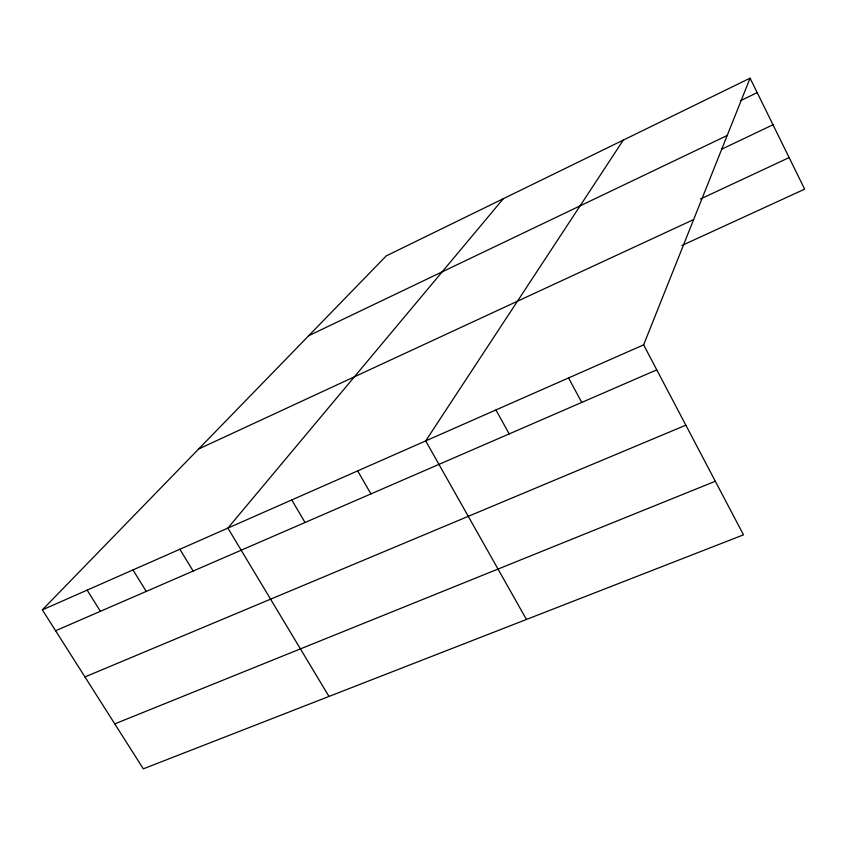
<?xml version="1.0" encoding="UTF-8"?>
<svg xmlns="http://www.w3.org/2000/svg" width="847" height="847" viewBox="0 0 847 847"><rect width="100%" height="100%" fill="white"/><g stroke="black" fill="none" stroke-linecap="round" stroke-linejoin="round"><path stroke-width="1.27" d="M643.625 344.845L743.486 534.849L143.323 768.832L42.35 609.872L643.625 344.845L750.082 78.168L804.65 189.156L681.824 245.524M623.307 140.083L425.692 440.906L526.453 619.464M503.33 198.696L227.896 528.083L328.985 696.446M42.35 609.872L386.264 255.879L750.082 78.168M740.903 100.518L757.186 92.63M308.721 335.698L727.192 135.499M721.803 149.136L772.993 124.763M700.48 199.003L789.129 157.584M198.674 448.974L693.629 219.574M55.606 630.74L656.774 369.864M84.954 676.944L685.848 425.183M114.779 723.889L715.323 481.265M87.135 590.126L100.401 611.301M132.968 569.925L146.245 591.407M179.871 549.258L193.148 571.047M291.76 499.942L305.047 522.493M357.667 470.89L370.933 493.907M495.95 409.937L509.185 433.918M568.559 377.931L581.751 402.42"/></g></svg>
